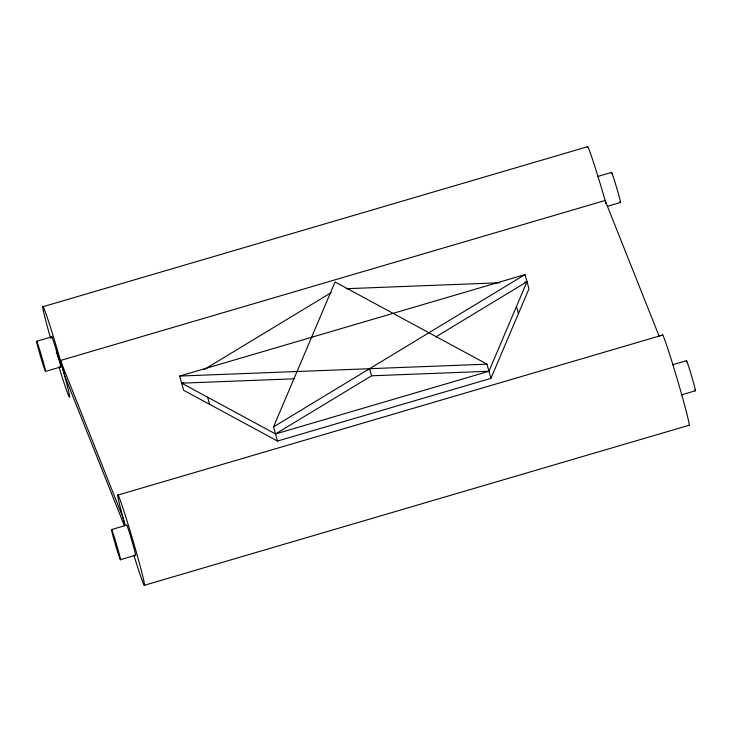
<?xml version="1.0" encoding="UTF-8"?>
<svg xmlns="http://www.w3.org/2000/svg" width="732" height="732" viewBox="0 0 732 732"><rect width="100%" height="100%" fill="white"/><g stroke="black" fill="none" stroke-linecap="round" stroke-linejoin="round"><path stroke-width="1.1" d="M277.51 441.057L273.539 426.857L335.073 281.966L486.972 364.152L490.934 378.353L277.51 441.057L183.631 390.275L179.66 376.065L525 274.601L528.971 288.811L490.934 378.353M183.824 382.525L181.646 383.165L275.525 433.957L488.949 371.252L526.985 281.71L524.798 282.351M204.127 369.559L331.193 292.626M273.539 426.857L525 274.601M275.525 433.957L371.572 375.8L488.949 371.252M435.787 336.921L526.985 281.71M43.097 306.681L587.759 146.656M36.71 341.277L51.835 336.83M597.577 176.494L611.623 172.368M124.33 525.631L64.828 376.12L60.463 360.492L605.126 200.477L659.139 336.198M45.448 371.435A15.775 0.558 73.6 0 0 39.738 350.006A15.775 0.558 73.6 0 0 38.037 347.627A15.775 0.558 73.6 0 0 45.448 371.435L60.573 366.988M607.404 206.333L620.37 202.517M118.072 495.033L662.735 335.018M111.63 529.556L126.764 525.109M672.507 364.774L686.552 360.647M120.377 559.715A15.775 0.558 73.6 0 0 114.668 538.285A15.775 0.558 73.6 0 0 112.966 535.906A15.775 0.558 73.6 0 0 120.377 559.715L135.502 555.268M681.245 394.932L695.29 390.797M144.195 585.344L688.858 425.319A47.333 1.674 73.6 0 0 677.237 379.13A47.333 1.674 73.6 0 0 662.359 335.283M346.154 288.719L499.691 282.762M179.66 376.065L486.972 364.152M181.646 383.165L294.465 378.792M60.463 360.492L122.921 517.433L124.898 524.533L121.851 513.37A47.333 1.674 73.6 0 1 123.424 509.536A47.333 1.674 73.6 0 1 143.445 579.085A47.333 1.674 73.6 0 1 133.983 555.524M56.208 351.909L62.449 367.601M605.126 200.477L605.977 203.514A47.333 1.674 73.6 0 0 587.439 147.132M516.472 306.461L518.457 313.561M369.587 368.699L371.572 375.8M207.595 397.202L209.581 404.311M50.535 338.257A47.333 1.674 73.6 0 1 46.326 314.806A47.333 1.674 73.6 0 1 67.893 388.152A47.333 1.674 73.6 0 1 58.972 366.961M611.723 173.694A15.775 0.558 73.6 0 1 616.399 186.834A15.775 0.558 73.6 0 1 619.967 201.648M686.643 361.974A15.775 0.558 73.6 0 1 691.328 375.123A15.775 0.558 73.6 0 1 694.888 389.927M51.926 338.166A15.775 0.558 73.6 0 1 56.611 351.305A15.775 0.558 73.6 0 1 60.17 366.119M126.654 525.274A15.775 0.558 73.6 0 1 132.117 541.561A15.775 0.558 73.6 0 1 135.1 554.399"/></g></svg>
